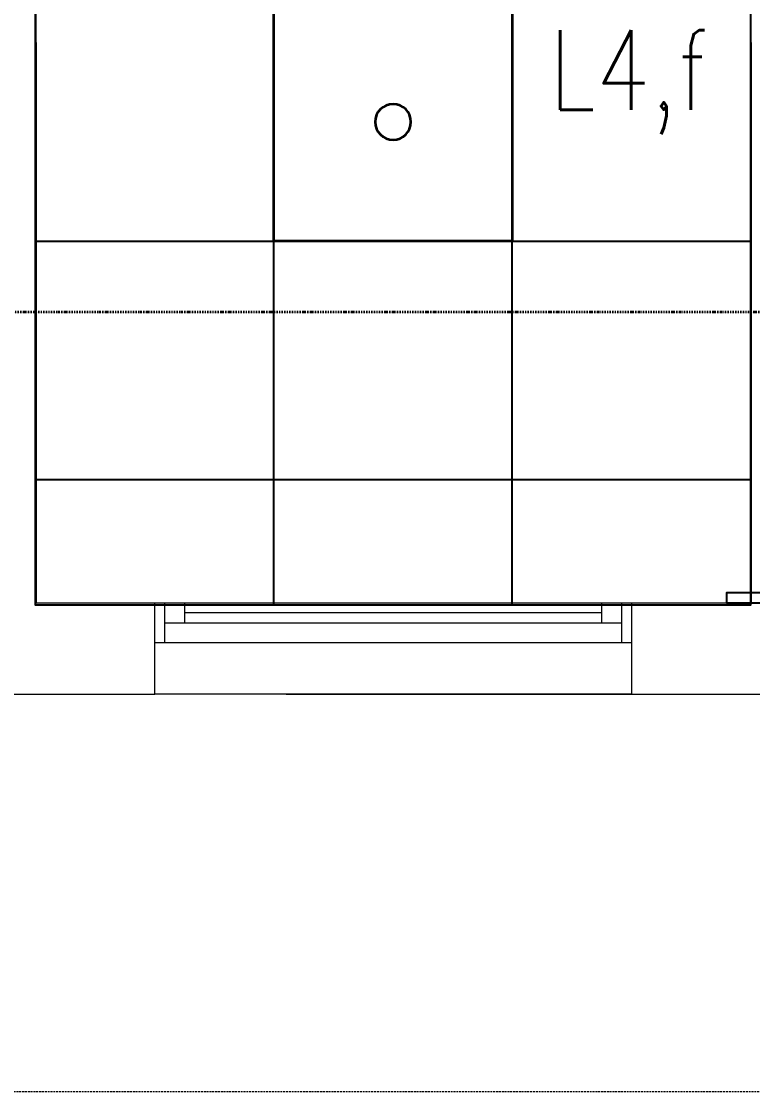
# Model space of a CAD drawing. Extents: x -12260 to 184725, y -29287 to 19916.
# Drawn here: x 42840 to 44680, y -14060 to -11367 of the extents above; entities that cross this region are included whole.
import ezdxf
from ezdxf.enums import TextEntityAlignment as Align

# ---------------------------------------------------------------- set-up
doc = ezdxf.new("R2010")
doc.units = 0
doc.header["$LTSCALE"] = 0.25
doc.linetypes.add('01-First Floor-FUR$0$HIDDEN', pattern=[9.525, 6.35, -3.175])
doc.linetypes.add('DASHDOT', pattern=[25.4, 12.7, -6.35, 0, -6.35])
for name, color, linetype, lineweight in [('01-First Floor-FUR$0$Aluminum', 251, 'Continuous', 5), ('01-First Floor-FUR$0$Proj', 251, 'Continuous', 5), ('01-First Floor-FUR$0$Walls', 251, 'Continuous', 5), ('E-LITE-CIRC', 6, 'Continuous', 25), ('E-LITE-CIRC-NUMB', 6, 'Continuous', 25), ('E-LITE-CLNG', 150, 'Continuous', 35), ('E-LITE-CLNG-CNDT', 6, 'DASHDOT', 35), ('E-LITE-CTRL', 6, 'Continuous', 25), ('E-LITE-IDEN', 6, 'Continuous', 25)]:
    doc.layers.add(name, color=color, linetype=linetype, lineweight=lineweight)
doc.layers.add('01-First Floor-FUR$0$FALSE CEILING', color=251, linetype='Continuous')
doc.layers.add('01-First Floor-FUR$0$X-WHITE glass', color=255, linetype='Continuous')
doc.styles.add('DC_SIMPLEX', font='SIMPLEX.shx', dxfattribs={"width": 0.7})

# ---------------------------------------------------------------- blocks, each defined once
blk = doc.blocks.new('*U24')
blk.add_lwpolyline([(-300, 300), (-300, -300), (300, -300), (300, 300)], close=True)
blk.add_circle((0, 0), 45)
at = {"layer": 'E-LITE-CIRC-NUMB', "style": 'DC_SIMPLEX', "width": 0.7, "flags": 8}
blk.add_attdef('CIRCUIT', text='', height=200, rotation=0, dxfattribs=at).set_placement((-473.9, 300), align=Align.RIGHT)
at = {"layer": 'E-LITE-CTRL', "style": 'DC_SIMPLEX', "width": 0.7, "flags": 8}
blk.add_attdef('CONTROL', (1118.9, -935), '', height=200, rotation=360, dxfattribs=at)
at = {"layer": 'E-LITE-IDEN', "style": 'DC_SIMPLEX', "width": 0.7, "flags": 8}
blk.add_attdef('TYPE', (460.4, 457.6), '', height=200, rotation=360, dxfattribs=at)
blk = doc.blocks.new('01-First Floor-FUR')
at = {"layer": '01-First Floor-FUR$0$Aluminum'}
for p, q in [((43176, -12830.2), (44376, -12830)), ((43201, -12930), (43201, -12830)), ((43251, -12880), (43251, -12830)), ((44301, -12880), (44301, -12830)), ((44351, -12930), (44351, -12830)), ((44301, -12855), (43251, -12855)), ((43201, -12880), (44351, -12880)), ((43176, -12930, 0), (44376, -12930)), ((44376, -13060), (43176, -13060, 0))]:
    blk.add_line(p, q, dxfattribs=at)
at = {"layer": '01-First Floor-FUR$0$FALSE CEILING', "linetype": 'Continuous'}
for p, q in [((43475.1, -12835.7), (43476, -2710)), ((44075.1, -12835.7), (44076, -2710)), ((42876, -11920), (44676, -11920)), ((42876, -12520), (44676, -12520))]:
    blk.add_line(p, q, dxfattribs=at)
at = {"layer": '01-First Floor-FUR$0$FALSE CEILING'}
blk.add_lwpolyline([(42876, -2710), (44676, -2710), (44675.1, -12835.7), (42875.1, -12835.7)], close=True, dxfattribs=at)
at = {"layer": '01-First Floor-FUR$0$FALSE CEILING', "elevation": -0.1}
blk.add_lwpolyline([(45120.2, -12830), (45120.2, -12805), (44614.2, -12805), (44614.2, -12830), (45120.2, -12830)], dxfattribs=at)
at = {"layer": '01-First Floor-FUR$0$Proj', "linetype": '01-First Floor-FUR$0$HIDDEN', "ltscale": 3}
blk.add_lwpolyline([(48606, 9840), (-2814, 9840), (-2814, -14060), (48606, -14060)], dxfattribs=at)
blk.add_lwpolyline([(48606, 9840), (-2814, 9840), (-2814, -14060), (48606, -14060)], dxfattribs=at)
at = {"layer": '01-First Floor-FUR$0$Walls'}
for p, q in [((42876, -10620), (42876, -12830)), ((42876, -10620), (42876, -11420)), ((44676, -10620), (44676, -12830)), ((44676, -10620), (44676, -11420)), ((42876, -12830), (43176, -12830.2)), ((43176, -13060), (43176, -12830)), ((43506, -12830), (43726, -12830)), ((43826, -12830), (44676.8, -12830)), ((44376, -13060), (44376, -12830)), ((44376, -12830), (44676, -12830)), ((42676, -13060), (43176, -13060))]:
    blk.add_line(p, q, dxfattribs=at)
blk.add_lwpolyline([(43506, -13060), (45236, -13060)], dxfattribs=at)
at = {"layer": '01-First Floor-FUR$0$X-WHITE glass', "color": 253, "lineweight": 30, "ltscale": 6, "true_color": 0x9898cc}
for p, q in [((42876, -11420), (42876, -12830)), ((44676, -11420), (44676, -12830))]:
    blk.add_line(p, q, dxfattribs=at)

msp = doc.modelspace()

# ---------------------------------------------------------------- linework, layer by layer
at = {"layer": 'E-LITE-CLNG-CNDT', "color": 1}
msp.add_lwpolyline([(45376.1, -11935.9), (45152.2, -12082.2, -0.145662), (45097.5, -12098.5), (42398.5, -12098.5, -0.18973), (42330.3, -12071.7), (42176, -11927.9)], format="xyb", dxfattribs=at)

# ---------------------------------------------------------------- block references
at = {"layer": 'E-LITE-CLNG'}
ref = msp.add_blockref('*U24', (43775.4, -11620), dxfattribs=dict(at, xscale=-1))
ref.add_attrib('TYPE', 'LD1', (44168.9, -11315.5), dxfattribs={"layer": 'E-LITE-IDEN', "height": 200, "rotation": 0, "style": 'DC_SIMPLEX', "width": 0.7, "flags": 8})
at = {"layer": 'E-LITE-CLNG-CNDT'}
msp.add_blockref('01-First Floor-FUR', (0, 0), dxfattribs=at)

# ---------------------------------------------------------------- texts
at = {"layer": 'E-LITE-CIRC', "style": 'DC_SIMPLEX', "width": 0.8}
msp.add_text('L4,f', height=200, rotation=0, dxfattribs=at).set_placement((44168.6, -11589.4, 0))

doc.saveas('drawing.dxf')
